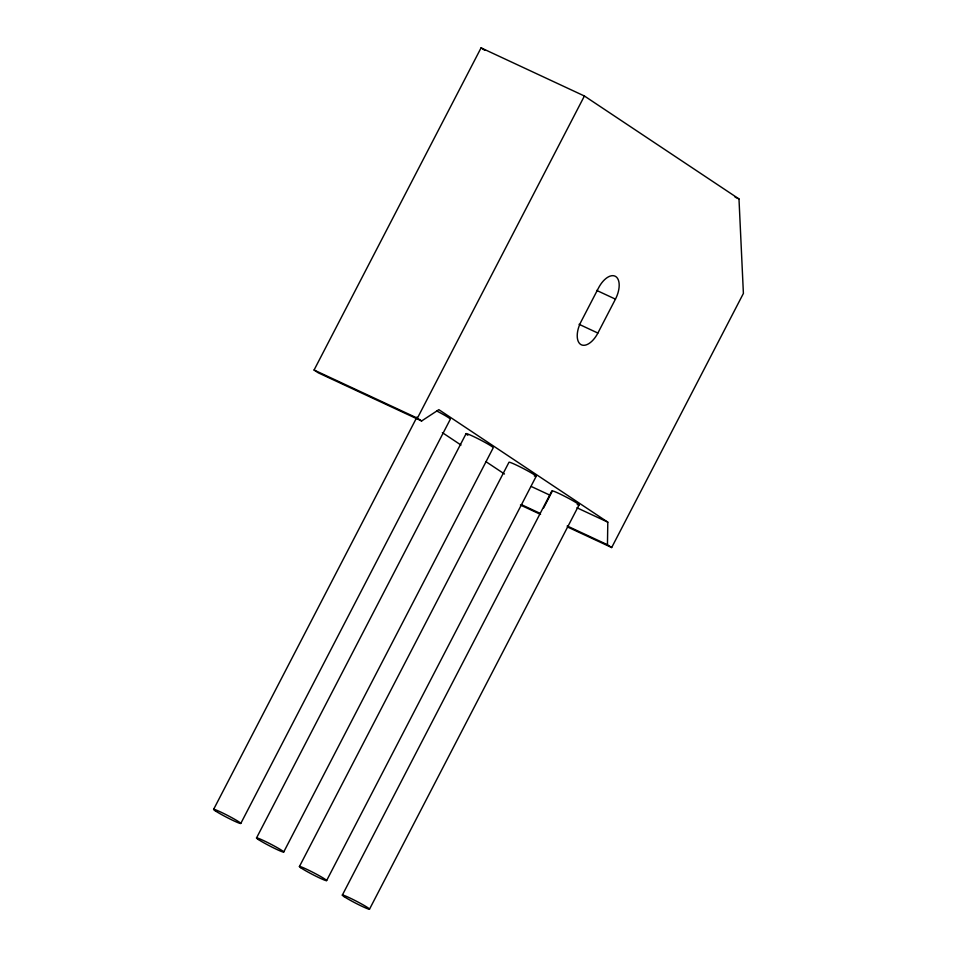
<?xml version="1.0" encoding="UTF-8"?>
<svg xmlns="http://www.w3.org/2000/svg" width="957" height="957" viewBox="0 0 957 957"><rect width="100%" height="100%" fill="white"/><g stroke="black" fill="none" stroke-linecap="round" stroke-linejoin="round"><path stroke-width="1.44" d="M611.679 547.548L607.456 544.736L607.803 522.151L438.856 409.656L421.618 420.984L318.298 372.835L314.075 370.024L481.072 47.85L584.404 95.999L738.983 198.936L743.398 293.428L611.679 547.548L567.393 526.912M213.602 809.395L416.965 417.073M421.618 420.984L417.396 418.173L584.404 95.999M240.805 823.427L450.352 419.166A15.312 1.041 27.4 0 0 436.799 411.008M256.512 837.973L466.059 433.712M283.715 852.005L493.262 447.744A15.312 1.041 27.4 0 0 476.191 437.804A15.312 1.041 27.4 0 0 467.853 435.232M299.421 866.54L508.968 462.291A15.312 1.041 27.4 0 1 526.147 470.019A15.312 1.041 27.4 0 1 534.329 475.952M597.874 333.06L615.447 299.146A19.14 10.06 -65 0 0 615.794 276.573A19.14 10.06 -65 0 0 598.556 287.901L580.971 321.815A19.14 10.06 -65 0 0 580.636 344.4A19.14 10.06 -65 0 0 597.874 333.06L579.081 324.303M326.624 880.572L536.171 476.323M342.331 895.118L551.878 490.869L553.72 491.228A15.312 1.041 27.4 0 1 572.322 500.391A15.312 1.041 27.4 0 1 577.238 504.53M543.624 507.928L552.404 490.965M369.534 909.15L579.081 504.889M735.084 197.13L738.983 198.936M596.666 290.402L615.447 299.146M314.075 370.024L417.396 418.173M531.314 486.515L550.096 495.259M576.939 507.772L607.803 522.151M521.577 504.71L540.358 513.466M567.202 525.979L607.456 544.736M520.429 505.021L540.561 514.411M481.072 47.85L484.792 50.326M442.361 432.648L460.999 445.053M485.845 461.597L504.471 474.002M344.125 896.637A15.312 1.041 27.4 0 0 367.691 908.779A15.312 1.041 27.4 0 0 355.98 900.992A15.312 1.041 27.4 0 0 344.125 896.637M215.397 810.914A15.312 1.041 27.4 0 0 238.963 823.056A15.312 1.041 27.4 0 0 227.252 815.268A15.312 1.041 27.4 0 0 215.397 810.914M301.216 868.059A15.312 1.041 27.4 0 0 324.782 880.213A15.312 1.041 27.4 0 0 313.071 872.413A15.312 1.041 27.4 0 0 301.216 868.059M258.306 839.48A15.312 1.041 27.4 0 0 281.872 851.634A15.312 1.041 27.4 0 0 270.161 843.835A15.312 1.041 27.4 0 0 258.306 839.48"/></g></svg>
